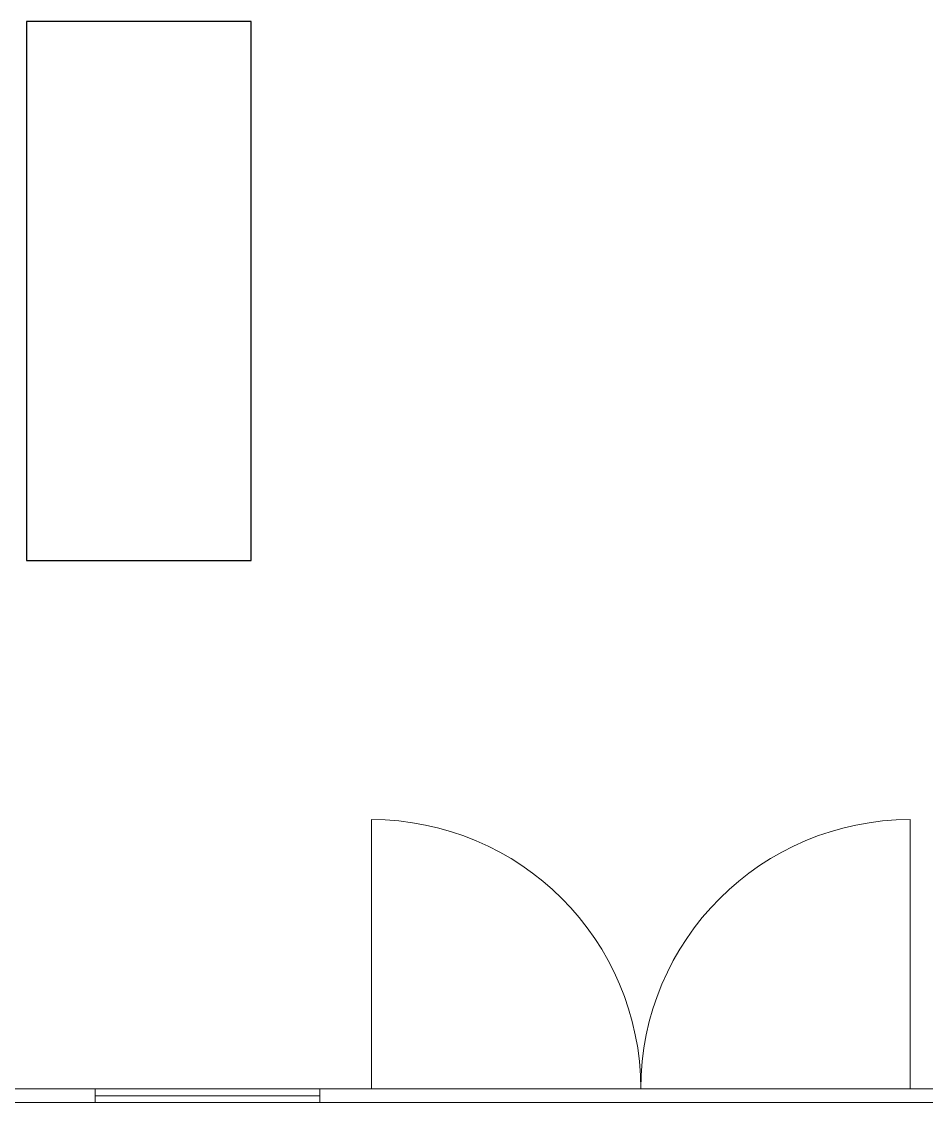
# Model space of a CAD drawing. Header units: millimetres. Extents: x -461 to 1315, y -154 to 152.
# Drawn here: x 933.14 to 943.22, y 25.46 to 37.49 of the extents above; entities that cross this region are included whole.
import ezdxf

# ---------------------------------------------------------------- set-up
doc = ezdxf.new("R2010")
doc.units = ezdxf.units.MM
for name, color, linetype, lineweight in [('A-DOOR', 251, 'Continuous', 13), ('A-GLAZ', 2, 'Continuous', 15), ('A-WALL', 253, 'Continuous', 15)]:
    doc.layers.add(name, color=color, linetype=linetype, lineweight=lineweight)
doc.layers.add('C-TRAL', color=212, linetype='Continuous')

msp = doc.modelspace()

# ---------------------------------------------------------------- linework, layer by layer
at = {"layer": 'A-DOOR'}
for p, q in [((937.038, 25.607, 0.038), (937.038, 28.607, 0.038)), ((943.038, 25.607), (943.038, 28.607))]:
    msp.add_line(p, q, dxfattribs=at)
for centre, start, end in [((937.038, 25.607, 0.038), 0, 90), ((943.038, 25.607), 90, 180)]:
    msp.add_arc(centre, 3, start, end, dxfattribs=at)
at = {"layer": 'A-GLAZ'}
for p, q in [((933.963, 25.607, -0.001), (933.963, 25.457, -0.024)), ((933.963, 25.607, -0.001), (936.463, 25.607, -0.024)), ((933.963, 25.532, -0.013), (936.463, 25.532, -0.013)), ((936.463, 25.607, -0.024), (936.463, 25.457, -0.024)), ((933.963, 25.457, -0.024), (936.463, 25.457, -0.024))]:
    msp.add_line(p, q, dxfattribs=at)
at = {"layer": 'A-WALL'}
for p, q in [((926.551, 25.607), (945.038, 25.607)), ((918.188, 25.457), (947.938, 25.457))]:
    msp.add_line(p, q, dxfattribs=at)
at = {"layer": 'C-TRAL'}
for p, q in [((935.699, 37.494), (933.199, 37.494)), ((933.199, 37.494), (933.199, 31.494)), ((935.699, 31.494), (935.699, 37.494)), ((933.199, 31.494), (935.699, 31.494))]:
    msp.add_line(p, q, dxfattribs=at)

doc.saveas('drawing.dxf')
